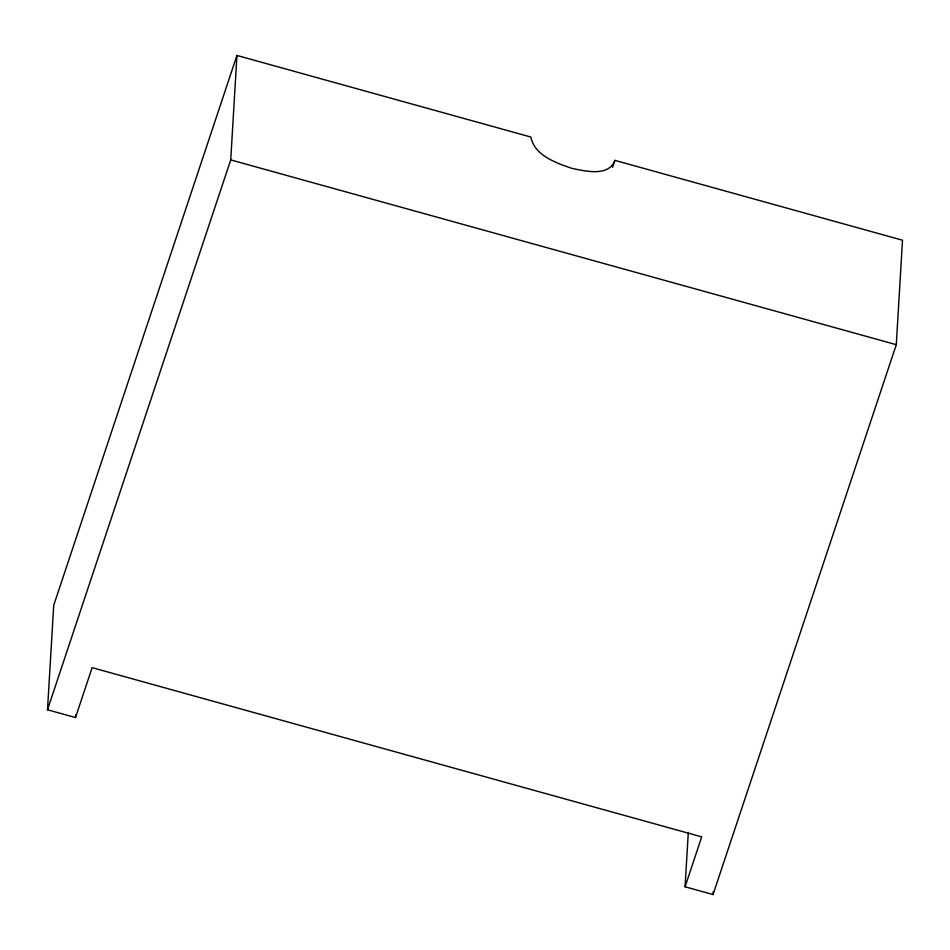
<?xml version="1.0" encoding="UTF-8"?>
<svg xmlns="http://www.w3.org/2000/svg" width="950" height="950" viewBox="0 0 950 950"><rect width="100%" height="100%" fill="white"/><g stroke="black" fill="none" stroke-linecap="round" stroke-linejoin="round"><path stroke-width="1.43" d="M685.069 886.789L701.694 836.879L92.126 667.648L75.501 717.559L47.5 709.781L53.711 605.316L236.942 55.444L530.919 137.061C534.423 155.515 556.047 162.877 571.746 168.304C585.034 171.131 608.831 176.985 614.911 160.372L902.5 240.219L896.289 344.684L713.058 894.556L685.069 886.789L688.299 832.342M75.501 717.559L75.668 714.614M47.5 709.781L230.731 159.909L236.942 55.444M713.058 894.556L713.236 891.611M612.596 167.307L614.911 160.372M230.731 159.909L896.289 344.684"/></g></svg>
